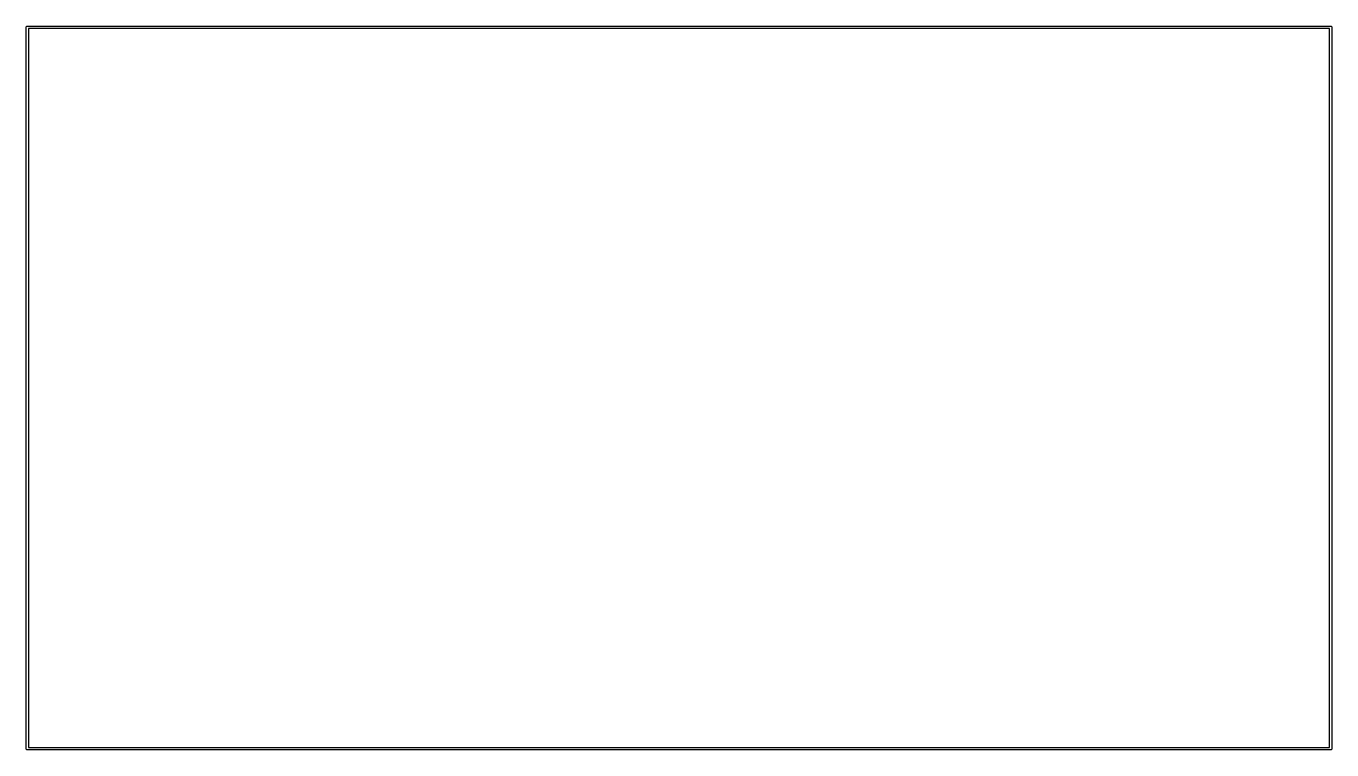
# Model space of a CAD drawing. Extents: x -0.1 to 51.5, y -0.1 to 28.6.
import ezdxf

# ---------------------------------------------------------------- set-up
doc = ezdxf.new("R2010")
doc.units = 0
doc.header["$MEASUREMENT"] = 0
doc.layers.add('BLACK', color=7, linetype='CONTINUOUS')

msp = doc.modelspace()

# ---------------------------------------------------------------- linework, layer by layer
at = {"layer": 'Black'}
for p, q in [((-0.05, 28.5), (-0.04924, 28.5043)), ((-0.05, 0), (-0.05, 28.5)), ((-0.04924, 28.5087), (-0.047746, 28.5128)), ((-0.04924, 28.5043), (-0.04924, 28.5087)), ((-0.047746, 28.5128), (-0.046985, 28.5171)), ((-0.046985, 28.5171), (-0.044797, 28.5209)), ((-0.044797, 28.5209), (-0.043301, 28.525)), ((-0.043301, 28.525), (-0.04049, 28.5284)), ((-0.04049, 28.5284), (-0.038302, 28.5321)), ((-0.038302, 28.5321), (-0.034951, 28.535)), ((-0.034951, 28.535), (-0.032139, 28.5383)), ((-0.032139, 28.5383), (-0.028351, 28.5405)), ((-0.028351, 28.5405), (-0.025, 28.5433)), ((-0.025, 28.5433), (-0.020892, 28.5448)), ((-0.020892, 28.5448), (-0.017101, 28.547)), ((-0.017101, 28.547), (-0.01279, 28.5477)), ((-0.01279, 28.5477), (-0.008682, 28.5492)), ((-0.008682, 28.5492), (-0.004311, 28.5492)), ((-0.004311, 28.5492), (0, 28.55)), ((0, 28.55), (51.5, 28.55)), ((51.45, 28.45), (0.05, 28.45)), ((0.05, 28.45), (0.05, 0.05)), ((51.45, 0.05), (51.45, 28.45)), ((51.5, 28.55), (51.5043, 28.5492)), ((51.5043, 28.5492), (51.5087, 28.5492)), ((51.5087, 28.5492), (51.5128, 28.5477)), ((51.5128, 28.5477), (51.5171, 28.547)), ((51.5171, 28.547), (51.5209, 28.5448)), ((51.5209, 28.5448), (51.525, 28.5433)), ((51.525, 28.5433), (51.5284, 28.5405)), ((51.5284, 28.5405), (51.5321, 28.5383)), ((51.5321, 28.5383), (51.535, 28.535)), ((51.535, 28.535), (51.5383, 28.5321)), ((51.5383, 28.5321), (51.5405, 28.5284)), ((51.5405, 28.5284), (51.5433, 28.525)), ((51.5433, 28.525), (51.5448, 28.5209)), ((51.5448, 28.5209), (51.547, 28.5171)), ((51.547, 28.5171), (51.5477, 28.5128)), ((51.5477, 28.5128), (51.5492, 28.5087)), ((51.5492, 28.5087), (51.5492, 28.5043)), ((51.5492, 28.5043), (51.55, 28.5)), ((51.55, 28.5), (51.55, 0)), ((-0.04924, -0.00431), (-0.05, 0)), ((0.05, 0.05), (51.45, 0.05)), ((51.55, 0), (51.5492, -0.00431)), ((-0.04924, -0.008682), (-0.04924, -0.00431)), ((-0.047746, -0.012789), (-0.04924, -0.008682)), ((-0.046985, -0.017101), (-0.047746, -0.012789)), ((-0.044797, -0.020891), (-0.046985, -0.017101)), ((-0.043301, -0.025), (-0.044797, -0.020891)), ((-0.04049, -0.02835), (-0.043301, -0.025)), ((-0.038302, -0.032139), (-0.04049, -0.02835)), ((-0.034951, -0.03495), (-0.038302, -0.032139)), ((-0.032139, -0.038302), (-0.034951, -0.03495)), ((-0.028351, -0.040489), (-0.032139, -0.038302)), ((-0.025, -0.043301), (-0.028351, -0.040489)), ((-0.020892, -0.044796), (-0.025, -0.043301)), ((-0.017101, -0.046985), (-0.020892, -0.044796)), ((-0.01279, -0.047745), (-0.017101, -0.046985)), ((-0.008682, -0.04924), (-0.01279, -0.047745)), ((-0.004311, -0.04924), (-0.008682, -0.04924)), ((0, -0.05), (-0.004311, -0.04924)), ((51.5, -0.05), (0, -0.05)), ((51.5043, -0.04924), (51.5, -0.05)), ((51.5087, -0.04924), (51.5043, -0.04924)), ((51.5128, -0.047745), (51.5087, -0.04924)), ((51.5171, -0.046985), (51.5128, -0.047745)), ((51.5209, -0.044796), (51.5171, -0.046985)), ((51.525, -0.043301), (51.5209, -0.044796)), ((51.5284, -0.040489), (51.525, -0.043301)), ((51.5321, -0.038302), (51.5284, -0.040489)), ((51.535, -0.03495), (51.5321, -0.038302)), ((51.5383, -0.032139), (51.535, -0.03495)), ((51.5405, -0.02835), (51.5383, -0.032139)), ((51.5433, -0.025), (51.5405, -0.02835)), ((51.5448, -0.020891), (51.5433, -0.025)), ((51.547, -0.017101), (51.5448, -0.020891)), ((51.5477, -0.012789), (51.547, -0.017101)), ((51.5492, -0.008682), (51.5477, -0.012789)), ((51.5492, -0.00431), (51.5492, -0.008682))]:
    msp.add_line(p, q, dxfattribs=at)

doc.saveas('drawing.dxf')
